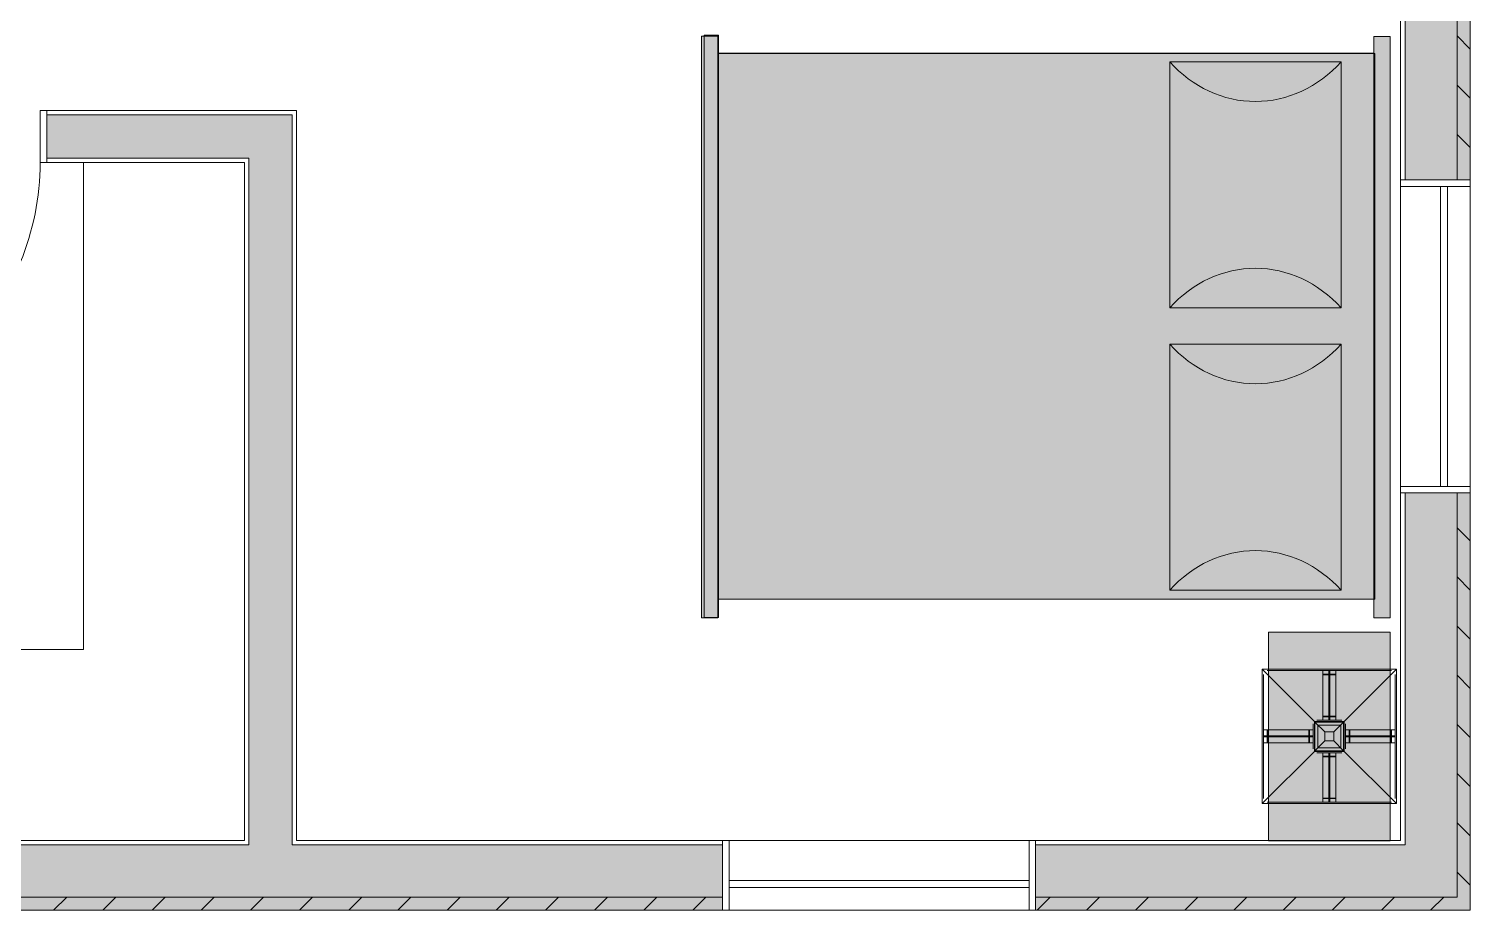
# Model space of a CAD drawing. Header units: inches. Extents: x 99 to 12024, y -5408 to 2559.
# Drawn here: x 9189.3 to 9355.1, y -5408.3 to -5306.9 of the extents above; entities that cross this region are included whole.
import ezdxf

# ---------------------------------------------------------------- set-up
doc = ezdxf.new("R2010")
doc.units = ezdxf.units.IN
doc.header["$LTSCALE"] = 96
doc.header["$MEASUREMENT"] = 0
for name, color, linetype, lineweight, true_color in [('CAD_  Default', 7, 'Continuous', 18, 0x000000), ('Electrical', 7, 'Continuous', 20, 0xff0a0a), ('Furniture_ Interior', 7, 'Continuous', 25, 0x8080c0), ('Hatch', 7, 'Continuous', 0, 0x919191)]:
    doc.layers.add(name, color=color, linetype=linetype, lineweight=lineweight, true_color=true_color)
for name, color, linetype, lineweight in [('Doors', 5, 'Continuous', 5), ('Walls_  Normal', 6, 'Continuous', 13), ('Windows', 5, 'Continuous', 5)]:
    doc.layers.add(name, color=color, linetype=linetype, lineweight=lineweight)

# ---------------------------------------------------------------- blocks, each defined once
blk = doc.blocks.new('Beds_Queen_Queen (arch)')
at = {"layer": 'Furniture_ Interior', "color": 163, "lineweight": 0, "true_color": 0x8080c0, "transparency": 33554687}
for p, q in [((31.94, 83.98), (-31.99, 83.98)), ((-31.99, 83.98), (-31.99, 82.22)), ((31.94, 82.22), (31.94, 83.98)), ((-31.99, 82.22), (31.94, 82.22)), ((-30.02, 82.22), (-30.02, 2)), ((29.93, 82.22), (-30.02, 82.22)), ((29.93, 1.97), (29.93, 82.22)), ((-2.06, 26.98), (-29.06, 26.98)), ((-29.06, 26.98), (-29.06, 6)), ((-2.06, 6), (-2.06, 26.98)), ((1.94, 26.98), (1.94, 6)), ((28.94, 26.98), (1.94, 26.98)), ((28.94, 6), (28.94, 26.98)), ((-29.06, 6), (-2.06, 6)), ((1.94, 6), (28.94, 6))]:
    blk.add_line(p, q, dxfattribs=at)
for points in [[(31.97, 82.3), (-31.88, 82.3), (-31.88, 84.31), (31.97, 84.31)], [(29.93, 82.26), (29.93, 1.87), (-30, 1.87), (-30, 82.26)], [(31.99, 0), (-31.86, 0), (-31.86, 2.01), (31.99, 2.01)]]:
    blk.add_lwpolyline(points, close=True, dxfattribs=at)
for centre, start, end in [((-39.55, 16.49), 0, 45), ((8.43, 16.49), 135, 180), ((-8.55, 16.49), 0, 45), ((39.43, 16.49), 135, 180), ((-39.55, 16.49), 315, 0), ((8.43, 16.49), 180, 225), ((-8.55, 16.49), 315, 0), ((39.43, 16.49), 180, 225)]:
    blk.add_arc(centre, 14.83, start, end, dxfattribs=at)
at = {"layer": 'Furniture_ Interior', "color": 7, "lineweight": 0, "true_color": 0xffffff, "transparency": 33554687}
for points in [[(31.97, 84.31), (31.97, 82.3), (31.97, 84.31), (-31.88, 82.3)], [(31.97, 84.31), (-31.88, 82.3), (31.97, 84.31), (-31.88, 84.31)], [(-30, 82.26), (29.93, 82.26), (-30, 82.26), (29.93, 1.87)], [(-30, 82.26), (29.93, 1.87), (-30, 82.26), (-30, 1.87)], [(31.99, 2.01), (31.99, 0), (31.99, 2.01), (-31.86, 0)], [(31.99, 2.01), (-31.86, 0), (31.99, 2.01), (-31.86, 2.01)]]:
    blk.add_solid(points, dxfattribs=at)
blk = doc.blocks.new('Storage Furniture_Dressers_Drawer Chests_Contemporary Dresser')
at = {"layer": 'Furniture_ Interior', "color": 163, "lineweight": 0, "true_color": 0x8080c0, "transparency": 33554687}
for p, q in [((-21, 14), (21, 14)), ((-21, 0), (-21, 14)), ((21, 14), (21, 0)), ((21, 0), (-21, 0))]:
    blk.add_line(p, q, dxfattribs=at)
at = {"layer": 'Furniture_ Interior', "color": 7, "lineweight": 0, "true_color": 0xffffff, "transparency": 33554687}
blk.add_solid([(-21, 14), (21, 14), (-21, 0), (21, 0)], dxfattribs=at)
blk = doc.blocks.new('Lighting (interior)_Lamps_Table Lamps_Arts & Crafts Table Lamp')
at = {"layer": 'Electrical', "lineweight": 0, "transparency": 33554687}
for p, q in [((-7.72, 15.44), (7.72, 15.44)), ((7.14, 15.29), (-7.14, 15.29)), ((-0.75, 9.59), (-0.75, 15.29)), ((-0.06, 14.88), (-0.06, 15.29)), ((0.06, 15.29), (0.06, 14.88)), ((0.75, 15.29), (0.75, 9.59)), ((-7.57, 14.86), (-7.57, 0.58)), ((-0.75, 14.88), (0.75, 14.88)), ((-0.75, 14.81), (0.75, 14.81)), ((-0.06, 14.81), (-0.06, 9.59)), ((0.06, 9.59), (0.06, 14.81)), ((7.57, 0.58), (7.57, 14.86)), ((-0.06, 10.06), (-0.75, 10.06)), ((-0.75, 9.99), (-0.06, 9.99)), ((0.75, 10.06), (0.06, 10.06)), ((0.06, 9.99), (0.75, 9.99)), ((-7.57, 8.47), (-1.87, 8.47)), ((-7.16, 6.97), (-7.16, 8.47)), ((-7.09, 6.97), (-7.09, 8.47)), ((-2.35, 8.47), (-2.35, 7.78)), ((-2.28, 7.78), (-2.28, 8.47)), ((-1.87, 6.28), (-1.87, 9.16)), ((-1.72, 9.44), (1.72, 9.44)), ((-0.51, 8.23), (-1.65, 9.37)), ((-1.44, 9.59), (1.44, 9.59)), ((1.65, 9.37), (0.51, 8.23)), ((1.87, 9.16), (1.87, 6.28)), ((1.87, 8.47), (7.57, 8.47)), ((2.28, 8.47), (2.28, 7.78)), ((2.35, 7.78), (2.35, 8.47)), ((7.09, 8.47), (7.09, 6.97)), ((7.16, 8.47), (7.16, 6.97)), ((-7.57, 7.78), (-7.16, 7.78)), ((-7.57, 7.66), (-7.16, 7.66)), ((-1.87, 6.97), (-7.57, 6.97)), ((-1.87, 7.78), (-7.09, 7.78)), ((-7.09, 7.66), (-1.87, 7.66)), ((-2.35, 7.66), (-2.35, 6.97)), ((-2.28, 6.97), (-2.28, 7.66)), ((7.09, 7.78), (1.87, 7.78)), ((1.87, 7.66), (7.09, 7.66)), ((7.57, 6.97), (1.87, 6.97)), ((2.28, 7.66), (2.28, 6.97)), ((2.35, 6.97), (2.35, 7.66)), ((7.57, 7.78), (7.16, 7.78)), ((7.16, 7.66), (7.57, 7.66)), ((1.44, 5.85), (-1.44, 5.85)), ((-0.75, 0.15), (-0.75, 5.85)), ((-0.06, 5.44), (-0.75, 5.44)), ((-0.75, 5.37), (-0.06, 5.37)), ((-0.06, 5.85), (-0.06, 0.63)), ((0.06, 0.63), (0.06, 5.85)), ((0.75, 5.44), (0.06, 5.44)), ((0.06, 5.37), (0.75, 5.37)), ((0.75, 5.85), (0.75, 0.15)), ((-7.14, 0.15), (7.14, 0.15)), ((0.75, 0.63), (-0.75, 0.63)), ((0.75, 0.56), (-0.75, 0.56)), ((-0.06, 0.56), (-0.06, 0.15)), ((0.06, 0.15), (0.06, 0.56))]:
    blk.add_line(p, q, dxfattribs=at)
for points in [[(-1.72, 6), (1.72, 6), (7.72, 0), (-7.72, 0), (-7.72, 15.44), (-1.72, 9.44), (-1.72, 6), (-7.72, 0)], [(7.72, 0), (7.72, 15.44), (1.72, 9.44), (1.72, 6)], [(-1.65, 6.07), (-1.65, 9.37), (1.65, 9.37), (1.65, 6.07)], [(0.51, 7.21), (1.65, 6.07), (-1.65, 6.07), (-0.51, 7.21)]]:
    blk.add_lwpolyline(points, dxfattribs=at)
for points in [[(-1.31, 9.03), (1.31, 9.03), (1.31, 6.41), (-1.31, 6.41)], [(-0.51, 8.23), (0.51, 8.23), (0.51, 7.21), (-0.51, 7.21)]]:
    blk.add_lwpolyline(points, close=True, dxfattribs=at)

msp = doc.modelspace()

# ---------------------------------------------------------------- linework, layer by layer
at = {"layer": 'CAD_  Default', "transparency": 33554687}
msp.add_lwpolyline([(9195.62, -5322.32), (9195.62, -5378.32), (9155.12, -5378.32)], dxfattribs=at)
at = {"layer": 'Doors', "transparency": 33554687}
for p, q in [((9191.37, -5316.32), (9190.62, -5316.32)), ((9190.62, -5316.32), (9190.62, -5322.32)), ((9191.37, -5316.32), (9191.37, -5322.32)), ((9191.37, -5322.32), (9190.62, -5322.32))]:
    msp.add_line(p, q, dxfattribs=at)
msp.add_arc((9160.62, -5322.32), 30, 315, 0, dxfattribs=at)
at = {"layer": 'Hatch', "color": 1, "transparency": 33554687}
for p, q in [((9353.62, -5307.76), (9355.12, -5309.26)), ((9355.12, -5314.92), (9353.62, -5313.42)), ((9353.62, -5319.08), (9355.12, -5320.58)), ((9353.62, -5364.33), (9355.12, -5365.83)), ((9353.62, -5369.99), (9355.12, -5371.49)), ((9355.12, -5377.14), (9353.62, -5375.64)), ((9355.12, -5382.8), (9353.62, -5381.3)), ((9355.12, -5388.46), (9353.62, -5386.96)), ((9353.62, -5392.61), (9355.12, -5394.11)), ((9355.12, -5399.77), (9353.62, -5398.27)), ((9353.62, -5403.93), (9355.12, -5405.43)), ((9192.17, -5408.32), (9193.67, -5406.82)), ((9197.83, -5408.32), (9199.33, -5406.82)), ((9203.49, -5408.32), (9204.99, -5406.82)), ((9209.14, -5408.32), (9210.64, -5406.82)), ((9214.8, -5408.32), (9216.3, -5406.82)), ((9220.46, -5408.32), (9221.96, -5406.82)), ((9226.11, -5408.32), (9227.61, -5406.82)), ((9231.77, -5408.32), (9233.27, -5406.82)), ((9237.43, -5408.32), (9238.93, -5406.82)), ((9243.08, -5408.32), (9244.58, -5406.82)), ((9248.74, -5408.32), (9250.24, -5406.82)), ((9254.4, -5408.32), (9255.9, -5406.82)), ((9260.06, -5408.32), (9261.56, -5406.82)), ((9265.71, -5408.32), (9267.21, -5406.82)), ((9305.31, -5408.32), (9306.81, -5406.82)), ((9310.97, -5408.32), (9312.47, -5406.82)), ((9316.62, -5408.32), (9318.12, -5406.82)), ((9322.28, -5408.32), (9323.78, -5406.82)), ((9327.94, -5408.32), (9329.44, -5406.82)), ((9333.59, -5408.32), (9335.09, -5406.82)), ((9339.25, -5408.32), (9340.75, -5406.82)), ((9344.91, -5408.32), (9346.41, -5406.82)), ((9350.57, -5408.32), (9352.07, -5406.82))]:
    msp.add_line(p, q, dxfattribs=at)
at = {"layer": 'Walls_  Normal', "transparency": 33554687}
for p, q in [((9353.62, -5229.32), (9353.62, -5324.32)), ((9355.12, -5229.32), (9355.12, -5324.32)), ((9347.12, -5278.32), (9347.12, -5324.32)), ((9347.62, -5277.82), (9347.62, -5324.32)), ((9191.37, -5316.32), (9220.12, -5316.32)), ((9191.37, -5316.32), (9191.37, -5322.32)), ((9191.37, -5316.82), (9214.62, -5316.82)), ((9191.37, -5316.82), (9191.37, -5321.82)), ((9219.62, -5316.82), (9214.62, -5316.82)), ((9219.62, -5400.82), (9219.62, -5316.82)), ((9220.12, -5400.32), (9220.12, -5316.32)), ((9191.37, -5321.82), (9214.62, -5321.82)), ((9214.62, -5400.82), (9214.62, -5321.82)), ((9191.37, -5322.32), (9214.12, -5322.32)), ((9214.12, -5400.32), (9214.12, -5322.32)), ((9355.12, -5324.32), (9347.12, -5324.32)), ((9353.62, -5324.32), (9347.62, -5324.32)), ((9355.12, -5360.32), (9347.12, -5360.32)), ((9347.12, -5360.32), (9347.12, -5400.32)), ((9353.62, -5360.32), (9347.62, -5360.32)), ((9347.62, -5360.32), (9347.62, -5400.82)), ((9353.62, -5360.32), (9353.62, -5406.82)), ((9355.12, -5360.32), (9355.12, -5408.32)), ((9214.62, -5400.82), (9154.62, -5400.82)), ((9214.12, -5400.32), (9155.12, -5400.32)), ((9269.12, -5400.82), (9219.62, -5400.82)), ((9269.12, -5400.32), (9220.12, -5400.32)), ((9269.12, -5408.32), (9269.12, -5400.32)), ((9269.12, -5406.82), (9269.12, -5400.82)), ((9305.12, -5408.32), (9305.12, -5400.32)), ((9347.12, -5400.32), (9305.12, -5400.32)), ((9305.12, -5406.82), (9305.12, -5400.82)), ((9347.62, -5400.82), (9305.12, -5400.82)), ((9269.12, -5406.82), (9125.12, -5406.82)), ((9269.12, -5408.32), (9125.12, -5408.32)), ((9347.62, -5406.82), (9305.12, -5406.82)), ((9355.12, -5408.32), (9305.12, -5408.32)), ((9347.62, -5406.82), (9353.62, -5406.82))]:
    msp.add_line(p, q, dxfattribs=at)
at = {"layer": 'Walls_  Normal', "color": 252, "true_color": 0x949494, "transparency": 33554687}
for points in [[(9353.62, -5229.32), (9353.62, -5324.32), (9347.62, -5229.32), (9347.62, -5324.32)], [(9355.12, -5229.32), (9355.12, -5324.32), (9353.62, -5229.32), (9353.62, -5324.32)], [(9191.37, -5316.82), (9214.62, -5316.82), (9191.37, -5321.82), (9214.62, -5321.82)], [(9214.62, -5400.82), (9214.62, -5316.82), (9219.62, -5400.82), (9219.62, -5316.82)], [(9353.62, -5360.32), (9353.62, -5406.82), (9347.62, -5360.32), (9347.62, -5406.82)], [(9355.12, -5360.32), (9355.12, -5408.32), (9353.62, -5360.32), (9353.62, -5406.82)], [(9269.12, -5406.82), (9125.12, -5406.82), (9269.12, -5400.82), (9125.12, -5400.82)], [(9347.62, -5406.82), (9305.12, -5406.82), (9347.62, -5400.82), (9305.12, -5400.82)], [(9269.12, -5408.32), (9125.12, -5408.32), (9269.12, -5406.82), (9125.12, -5406.82)], [(9355.12, -5408.32), (9305.12, -5408.32), (9353.62, -5406.82), (9305.12, -5406.82)]]:
    msp.add_solid(points, dxfattribs=at)
at = {"layer": 'Windows', "transparency": 33554687}
for p, q in [((9347.12, -5324.32), (9347.12, -5360.32)), ((9347.12, -5325.07), (9347.12, -5324.32)), ((9355.12, -5324.32), (9347.12, -5324.32)), ((9355.12, -5325.07), (9347.12, -5325.07)), ((9351.72, -5359.57), (9351.72, -5325.07)), ((9352.52, -5359.57), (9352.52, -5325.07)), ((9355.12, -5324.32), (9355.12, -5360.32)), ((9355.12, -5325.07), (9355.12, -5324.32)), ((9347.12, -5360.32), (9347.12, -5359.57)), ((9355.12, -5359.57), (9347.12, -5359.57)), ((9355.12, -5360.32), (9355.12, -5359.57)), ((9355.12, -5360.32), (9347.12, -5360.32)), ((9305.12, -5400.32), (9269.12, -5400.32)), ((9269.12, -5400.32), (9269.87, -5400.32)), ((9269.12, -5408.32), (9269.12, -5400.32)), ((9269.87, -5408.32), (9269.87, -5400.32)), ((9304.37, -5400.32), (9305.12, -5400.32)), ((9304.37, -5408.32), (9304.37, -5400.32)), ((9305.12, -5408.32), (9305.12, -5400.32)), ((9269.87, -5404.92), (9304.37, -5404.92)), ((9269.87, -5405.72), (9304.37, -5405.72)), ((9305.12, -5408.32), (9269.12, -5408.32)), ((9269.12, -5408.32), (9269.87, -5408.32)), ((9304.37, -5408.32), (9305.12, -5408.32))]:
    msp.add_line(p, q, dxfattribs=at)

# ---------------------------------------------------------------- block references
at = {"layer": 'Electrical', "transparency": 33554687, "xscale": -1, "rotation": 359.9999999999999}
msp.add_blockref('Lighting (interior)_Lamps_Table Lamps_Arts & Crafts Table Lamp', (9338.91, -5396.05), dxfattribs=at)
at = {"layer": 'Furniture_ Interior', "transparency": 33554687, "xscale": -1.047619104385376, "yscale": 0.9397590160369874, "rotation": 89.99999999999993}
msp.add_blockref('Beds_Queen_Queen (arch)', (9345.91, -5341.19), dxfattribs=at)
at = {"layer": 'Furniture_ Interior', "transparency": 33554687, "xscale": -0.5714285969734192, "rotation": 269.9999999999999}
msp.add_blockref('Storage Furniture_Dressers_Drawer Chests_Contemporary Dresser', (9331.91, -5388.33), dxfattribs=at)

doc.saveas('drawing.dxf')
